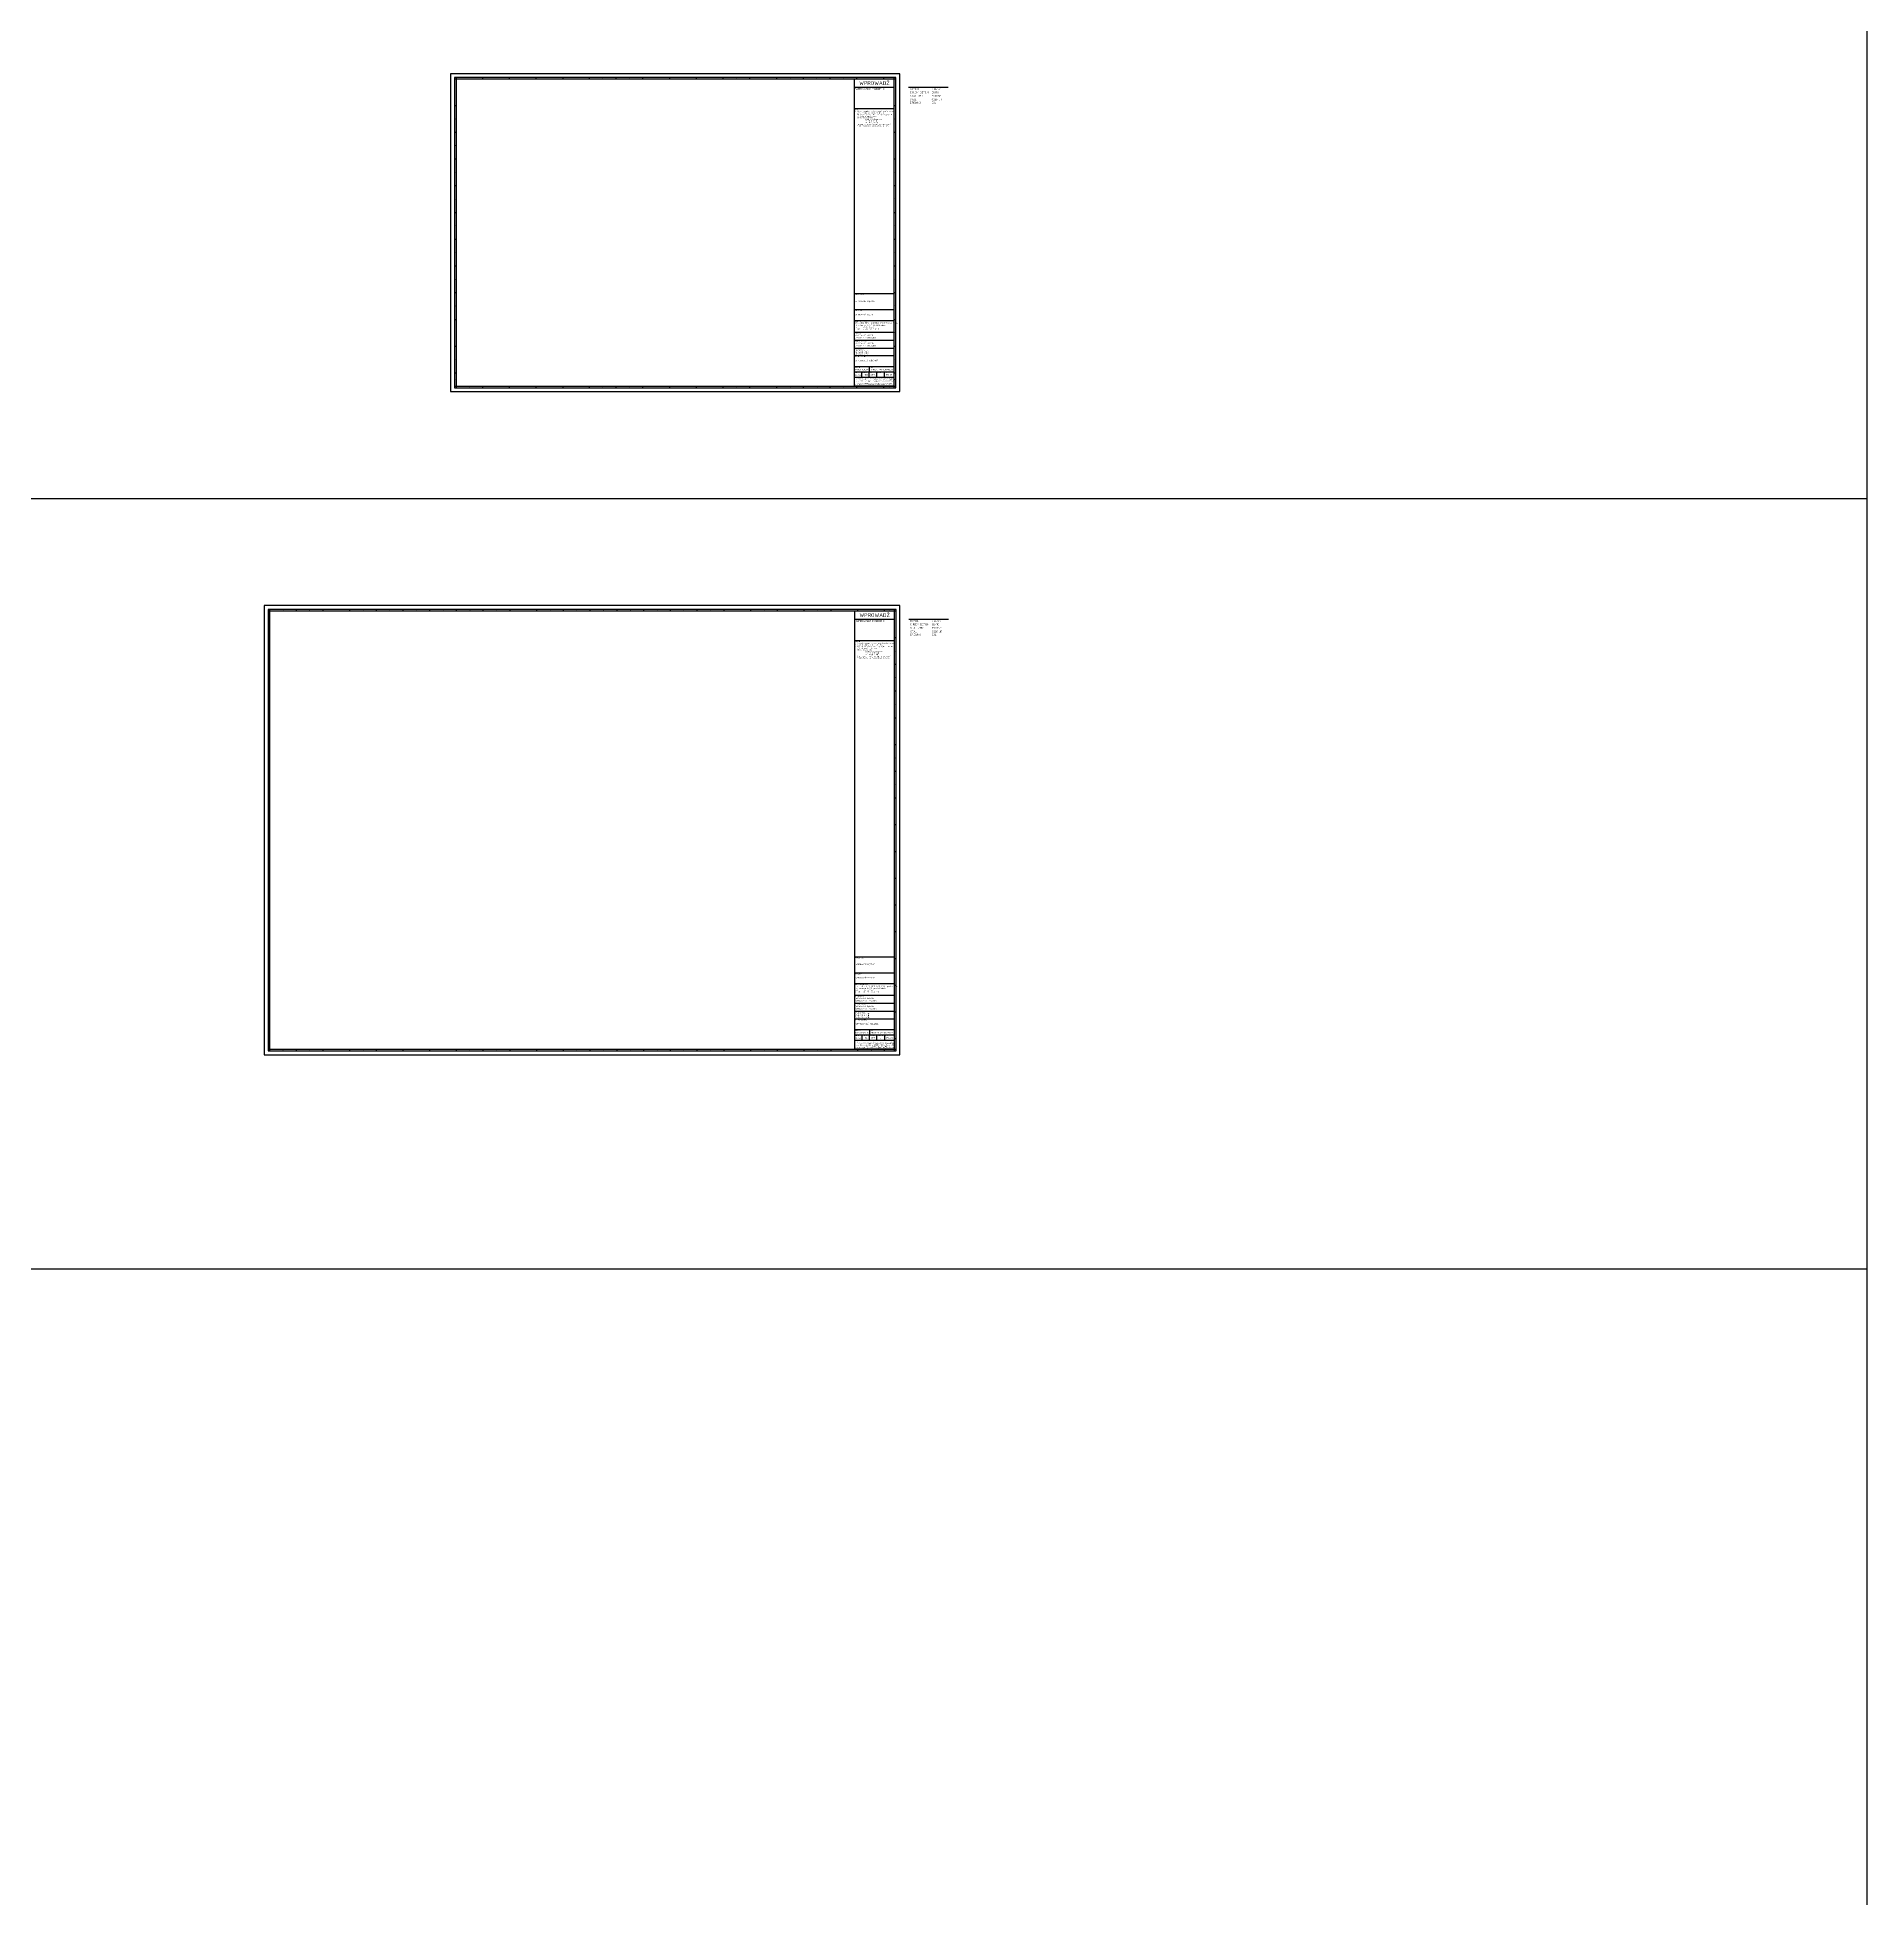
# Paper-space layout 'Layout1' of a CAD drawing. Extents: x 1062 to 21562, y 6 to 13651.
# Drawn here: x 18142 to 21562, y 6829 to 10308 of the extents above; entities that cross this region are included whole.
import ezdxf
from ezdxf.enums import TextEntityAlignment as Align

# ---------------------------------------------------------------- set-up
doc = ezdxf.new("R2010")
doc.units = 0
doc.header["$MEASUREMENT"] = 0
doc.linetypes.add('DASHED', pattern=[19.05, 12.7, -6.35])
for name, color, linetype in [('FS_CIENKA', 4, 'Continuous'), ('FS_PRZERYWANA_NAD', 4, 'DASHED'), ('FS_RAMKA', 7, 'Continuous')]:
    doc.layers.add(name, color=color, linetype=linetype)
doc.styles.add('KB TABELKA', font='isocpeur.ttf', dxfattribs={"height": 9})
doc.styles.add('KB tabelka 21', font='isocpeur.ttf', dxfattribs={"height": 15})

# ---------------------------------------------------------------- blocks, each defined once
blk = doc.blocks.new('-ramka_A1_poziom')
at = {"layer": 'FS_RAMKA', "color": 5}
for p, q in [((4125, 2885), (0, 2885)), ((15, 2900), (15, 0)), ((265, 2885), (265, 2900)), ((515, 2885), (515, 2900)), ((765, 2885), (765, 2900)), ((1015, 2885), (1015, 2900)), ((1262, 2885), (1262, 2900)), ((1512, 2885), (1512, 2900)), ((1762, 2885), (1762, 2900)), ((2012, 2885), (2012, 2900)), ((2262, 2885), (2262, 2900)), ((2512, 2885), (2512, 2900)), ((2762, 2885), (2762, 2900)), ((3012, 2885), (3012, 2900)), ((3262, 2885), (3262, 2900)), ((3512, 2885), (3512, 2900)), ((3762, 2885), (3762, 2900)), ((4012, 2885), (4012, 2900)), ((4110, 0), (4110, 2900)), ((0, 2639), (15, 2639)), ((4110, 2639), (4125, 2639)), ((0, 2389), (15, 2389)), ((4110, 2389), (4125, 2389)), ((0, 2139), (15, 2139)), ((4110, 2139), (4125, 2139)), ((0, 1889), (15, 1889)), ((4110, 1889), (4125, 1889)), ((0, 1639), (15, 1639)), ((4110, 1639), (4125, 1639)), ((0, 1389), (15, 1389)), ((4110, 1389), (4125, 1389)), ((0, 1139), (15, 1139)), ((4110, 1139), (4125, 1139)), ((0, 889), (15, 889)), ((4110, 889), (4125, 889)), ((0, 639), (15, 639)), ((4110, 639), (4125, 639)), ((0, 389), (15, 389)), ((4110, 389), (4125, 389)), ((0, 139), (15, 139)), ((0, 15), (4125, 15)), ((265, 0), (265, 15)), ((515, 0), (515, 15)), ((765, 0), (765, 15)), ((1015, 0), (1015, 15)), ((1262, 0), (1262, 15)), ((1512, 0), (1512, 15)), ((1762, 0), (1762, 15)), ((2012, 0), (2012, 15)), ((2262, 0), (2262, 15)), ((2512, 0), (2512, 15)), ((2762, 0), (2762, 15)), ((3012, 0), (3012, 15)), ((3262, 0), (3262, 15)), ((3512, 0), (3512, 15)), ((3762, 0), (3762, 15)), ((4012, 0), (4012, 15)), ((4110, 139), (4125, 139))]:
    blk.add_line(p, q, dxfattribs=at)
at = {"layer": 'FS_RAMKA'}
blk.add_lwpolyline([(-38, 2935), (-38, -35), (4162, -35), (4162, 2935)], close=True, dxfattribs=at)
at = {"layer": 'FS_RAMKA', "color": 5}
blk.add_lwpolyline([(0, 2900), (0, 0), (4125, 0), (4125, 2900)], close=True, dxfattribs=at)
at = {"layer": 'FS_RAMKA', "color": 5, "style": 'KB tabelka 21'}
for s, p in [('A', (140, 2892)), ('B', (390, 2892)), ('C', (640, 2892)), ('D', (890, 2892)), ('E', (1138, 2892)), ('F', (1388, 2892)), ('G', (1638, 2892)), ('H', (1888, 2892)), ('I', (2138, 2892)), ('J', (2388, 2892)), ('K', (2638, 2892)), ('L', (2888, 2892)), ('M', (3138, 2892)), ('N', (3388, 2892)), ('O', (3638, 2892)), ('P', (3888, 2892)), ('R', (4061, 2892)), ('1', (8, 2764)), ('1', (4118, 2764)), ('2', (8, 2514)), ('2', (4118, 2514)), ('3', (8, 2264)), ('3', (4118, 2264)), ('4', (8, 2014)), ('4', (4118, 2014)), ('5', (8, 1764)), ('5', (4118, 1764)), ('6', (8, 1514)), ('6', (4118, 1514)), ('7', (8, 1264)), ('7', (4118, 1264)), ('8', (8, 1014)), ('8', (4118, 1014)), ('9', (8, 764)), ('9', (4118, 764)), ('10', (8, 514)), ('10', (4118, 514)), ('11', (8, 264)), ('11', (4118, 264)), ('12', (8, 77)), ('A', (140, 8)), ('B', (390, 8)), ('C', (640, 8)), ('D', (890, 8)), ('E', (1138, 8)), ('F', (1388, 8)), ('G', (1638, 8)), ('H', (1888, 8)), ('I', (2138, 8)), ('J', (2388, 8)), ('K', (2638, 8)), ('L', (2888, 8)), ('M', (3138, 8)), ('N', (3388, 8)), ('O', (3638, 8)), ('P', (3888, 8)), ('R', (4061, 8)), ('12', (4118, 77))]:
    blk.add_text(s, height=8, dxfattribs=at).set_placement(p, align=Align.MIDDLE_CENTER)
blk = doc.blocks.new('-ramka_A0_poziom')
at = {"layer": 'FS_RAMKA', "color": 5}
for p, q in [((5870, 4110), (0, 4110)), ((15, 4125), (15, 0)), ((265, 4110), (265, 4125)), ((515, 4110), (515, 4125)), ((765, 4110), (765, 4125)), ((1015, 4110), (1015, 4125)), ((1262, 4110), (1262, 4125)), ((1512, 4110), (1512, 4125)), ((1762, 4110), (1762, 4125)), ((2012, 4110), (2012, 4125)), ((2262, 4110), (2262, 4125)), ((2512, 4110), (2512, 4125)), ((2762, 4110), (2762, 4125)), ((3012, 4110), (3012, 4125)), ((3262, 4110), (3262, 4125)), ((3512, 4110), (3512, 4125)), ((3762, 4110), (3762, 4125)), ((4012, 4110), (4012, 4125)), ((4262, 4110), (4262, 4125)), ((4512, 4110), (4512, 4125)), ((4762, 4110), (4762, 4125)), ((5012, 4110), (5012, 4125)), ((5262, 4110), (5262, 4125)), ((5512, 4110), (5512, 4125)), ((5762, 4110), (5762, 4125)), ((5855, 0), (5855, 4125)), ((0, 3864), (15, 3864)), ((5855, 3864), (5870, 3864)), ((0, 3614), (15, 3614)), ((5855, 3614), (5870, 3614)), ((0, 3364), (15, 3364)), ((5855, 3364), (5870, 3364)), ((0, 3114), (15, 3114)), ((5855, 3114), (5870, 3114)), ((0, 2864), (15, 2864)), ((5855, 2864), (5870, 2864)), ((0, 2614), (15, 2614)), ((5855, 2614), (5870, 2614)), ((0, 2364), (15, 2364)), ((5855, 2364), (5870, 2364)), ((0, 2114), (15, 2114)), ((5855, 2114), (5870, 2114)), ((0, 1864), (15, 1864)), ((5855, 1864), (5870, 1864)), ((0, 1614), (15, 1614)), ((5855, 1614), (5870, 1614)), ((0, 1364), (15, 1364)), ((5855, 1364), (5870, 1364)), ((0, 1114), (15, 1114)), ((5855, 1114), (5870, 1114)), ((0, 864), (15, 864)), ((5855, 864), (5870, 864)), ((0, 614), (15, 614)), ((5855, 614), (5870, 614)), ((0, 364), (15, 364)), ((5855, 364), (5870, 364)), ((0, 114), (15, 114)), ((0, 15), (5870, 15)), ((265, 0), (265, 15)), ((515, 0), (515, 15)), ((765, 0), (765, 15)), ((1015, 0), (1015, 15)), ((1262, 0), (1262, 15)), ((1512, 0), (1512, 15)), ((1762, 0), (1762, 15)), ((2012, 0), (2012, 15)), ((2262, 0), (2262, 15)), ((2512, 0), (2512, 15)), ((2762, 0), (2762, 15)), ((3012, 0), (3012, 15)), ((3262, 0), (3262, 15)), ((3512, 0), (3512, 15)), ((3762, 0), (3762, 15)), ((4012, 0), (4012, 15)), ((4262, 0), (4262, 15)), ((4512, 0), (4512, 15)), ((4762, 0), (4762, 15)), ((5012, 0), (5012, 15)), ((5262, 0), (5262, 15)), ((5512, 0), (5512, 15)), ((5762, 0), (5762, 15)), ((5855, 114), (5870, 114))]:
    blk.add_line(p, q, dxfattribs=at)
at = {"layer": 'FS_RAMKA'}
blk.add_lwpolyline([(-35, -38), (5905, -38), (5905, 4162), (-35, 4162)], close=True, dxfattribs=at)
at = {"layer": 'FS_RAMKA', "color": 5}
blk.add_lwpolyline([(0, 0), (5870, 0), (5870, 4125), (0, 4125)], close=True, dxfattribs=at)
at = {"layer": 'FS_RAMKA', "color": 5, "style": 'KB tabelka 21'}
for s, p in [('A', (140, 4118)), ('B', (390, 4118)), ('C', (640, 4118)), ('D', (890, 4118)), ('E', (1138, 4118)), ('F', (1388, 4118)), ('G', (1638, 4118)), ('H', (1888, 4118)), ('I', (2138, 4118)), ('J', (2388, 4118)), ('K', (2638, 4118)), ('L', (2888, 4118)), ('M', (3138, 4118)), ('N', (3388, 4118)), ('O', (3638, 4118)), ('P', (3888, 4118)), ('Q', (4138, 4118)), ('R', (4388, 4118)), ('S', (4638, 4118)), ('T', (4888, 4118)), ('U', (5138, 4118)), ('V', (5388, 4118)), ('W', (5638, 4118)), ('X', (5809, 4118)), ('1', (8, 3989)), ('1', (5862, 3989)), ('2', (8, 3739)), ('2', (5862, 3739)), ('3', (8, 3489)), ('3', (5862, 3489)), ('4', (8, 3239)), ('4', (5862, 3239)), ('5', (8, 2989)), ('5', (5862, 2989)), ('6', (8, 2739)), ('6', (5862, 2739)), ('7', (8, 2489)), ('7', (5862, 2489)), ('8', (8, 2239)), ('8', (5862, 2239)), ('9', (8, 1989)), ('9', (5862, 1989)), ('10', (8, 1739)), ('10', (5862, 1739)), ('11', (8, 1489)), ('11', (5862, 1489)), ('12', (8, 1239)), ('12', (5862, 1239)), ('13', (8, 989)), ('13', (5862, 989)), ('14', (8, 739)), ('14', (5862, 739)), ('15', (8, 489)), ('15', (5862, 489)), ('16', (8, 239)), ('16', (5862, 239)), ('17', (8, 64)), ('A', (140, 8)), ('B', (390, 8)), ('C', (640, 8)), ('D', (890, 8)), ('E', (1138, 8)), ('F', (1388, 8)), ('G', (1638, 8)), ('H', (1888, 8)), ('I', (2138, 8)), ('J', (2388, 8)), ('K', (2638, 8)), ('L', (2888, 8)), ('M', (3138, 8)), ('N', (3388, 8)), ('O', (3638, 8)), ('P', (3888, 8)), ('Q', (4138, 8)), ('R', (4388, 8)), ('S', (4638, 8)), ('T', (4888, 8)), ('U', (5138, 8)), ('V', (5388, 8)), ('W', (5638, 8)), ('X', (5809, 8)), ('17', (5862, 64))]:
    blk.add_text(s, height=8, dxfattribs=at).set_placement(p, align=Align.MIDDLE_CENTER)
blk = doc.blocks.new('TABELKA A1')
at = {"layer": 'FS_RAMKA', "ltscale": 0.1}
for p, q in [((-74, 0), (-74, 574)), ((0, 574), (-74, 574)), ((-74, 559), (0, 559)), ((0, 0), (0, 574)), ((0, 0), (-74, 0))]:
    blk.add_line(p, q, dxfattribs=at)
at = {"layer": 'FS_RAMKA'}
for p, q in [((-74, 519), (0, 519)), ((-74, 173), (0, 173)), ((-74, 143), (0, 143)), ((-74, 123), (0, 123)), ((-74, 101), (0, 101)), ((-74, 86), (0, 86)), ((-74, 71), (0, 71)), ((-74, 57), (0, 57)), ((-74, 37), (0, 37)), ((-46.8, 37), (-46.8, 27)), ((-74, 27), (0, 27)), ((-60.6, 17), (-60.6, 27)), ((-46.8, 17), (-46.8, 27)), ((-32.8, 17), (-32.8, 27)), ((-18.9, 27), (-18.9, 17))]:
    blk.add_line(p, q, dxfattribs=at)
blk.add_lwpolyline([(-74, 17), (0, 17)], dxfattribs=at)
at = {"layer": 'FS_RAMKA', "style": 'KB TABELKA'}
for s, p in [('UWAGI:', (-73.1, 516.2)), ('INWESTYCJA:', (-73.1, 170.2)), ('INWESTOR:', (-73.1, 140.2)), ('BIURO PROJEKTÓW:', (-73.1, 120.2)), ('PROJEKTANT:', (-73.1, 98.2)), ('SPRAWDZAJĄCY:', (-73.1, 83.2)), ('WSPÓŁPRACA:', (-73.1, 68.2)), ('TYTUŁ RYSUNKU:', (-73.1, 54.2)), ('BRANŻA', (-73.1, 34.2)), ('FAZA', (-45.8, 34.2)), ('DATA', (-73.1, 24.6)), ('SKALA', (-59.7, 24.6)), ('OPRAC.', (-45.1, 24.6)), ('REWIZJA', (-31.9, 24.6)), ('NR RYS.', (-18, 24.6))]:
    blk.add_text(s, height=1.8, dxfattribs=at).set_placement(p)
at = {"layer": 'FS_RAMKA', "color": 1, "style": 'KB TABELKA'}
for s, height, p in [('01.2024', 2.2, (-72.8, 19.6)), ('KONSTRUKCJA', 2.5, (-72.8, 29.7))]:
    blk.add_text(s, height=height, dxfattribs=at).set_placement(p)
at = {"layer": 'FS_RAMKA', "color": 1, "attachment_point": 4, "style": 'KB TABELKA'}
for s, width, insert, char_height in [('WPROWADŹ POZIOM 0', 59.505, (-72.4, 555.5), 3.5), ('WPROWADŹ RĘCZNIE', 46.296, (-72.4, 158.3), 2.5), ('WPROWADŹ RĘCZNIE', 40.962, (-72.5, 133.3), 2.5), ('WPROWADŹ RĘCZNIE', 40.962, (-72.5, 95), 2.4), ('WPROWADŹ NR UPRAWNIEŃ', 40.962, (-72.5, 90.3), 2), ('WPROWADŹ RĘCZNIE', 40.962, (-72.5, 80), 2.4), ('WPROWADŹ NR UPRAWNIEŃ', 40.962, (-72.5, 75.3), 2), ('WPROWADŹ RĘCZNIE', 40.962, (-72.5, 65.9), 1.8), ('WPROWADŹ RĘCZNIE', 40.962, (-72.5, 62.9), 1.8), ('WPROWADŹ RĘCZNIE', 40.962, (-72.5, 59.9), 1.8), ('PROJEKT WYKONAWCZY', 40.962, (-44.5, 30.9), 2.5)]:
    blk.add_mtext_dynamic_manual_height_columns(s, width=width, gutter_width=45, heights=[0], dxfattribs=dict(at, insert=insert, char_height=char_height))
at = {"layer": 'FS_RAMKA', "style": 'KB TABELKA'}
for s, width, heights, insert, char_height, attachment_point in [('WPROWADŹ', 74, [15.2], (-37, 566.5), 7, 5), ('{\\C1;tel:^I^I+48 12 4310449 ^Je-mail: ^Iwieslaw.bereza@oepk.pl}', 63.673, [0], (-72.5, 111.1), 1.8, 1), ('{\\C1;FS - PROJEKTY KONSTRUKCYJNE Spółka z o.o.\\Pul. Łokietka 8C/70 30-010 Kraków}', 75.251, [0], (-72.3, 119.1), 2.4, 1)]:
    blk.add_mtext_dynamic_manual_height_columns(s, width=width, gutter_width=45, heights=heights, dxfattribs=dict(at, insert=insert, char_height=char_height, attachment_point=attachment_point))
at = {"layer": 'FS_RAMKA', "insert": (-73.5, 14.2), "char_height": 1.55, "width": 72.955, "attachment_point": 1, "style": 'KB TABELKA'}
blk.add_mtext('\\pi3.3955;Przedmiotowy projekt jest chroniony prawem autorskim zgodnie \\P\\pi5.1731;z ustawą z dnia 4 luty 1994 roku. Powielanie, zwielekrotnienie \\P\\pi2.5331;egzemplarzy, odsprzedaż lub jakiekolwiek inne wprowadzenie do \\P\\pi4.4714;obrotu, udostępnianie osobom trzecim, a także opracowanie \\P\\pi0.71492;w formie projektu wykonawczego bez zgody autora jest wzbronione.', dxfattribs=at)
blk = doc.blocks.new('TABELKA A0')
at = {"layer": 'FS_RAMKA', "ltscale": 0.1}
for p, q in [((-77, 3), (-77, 822)), ((-3, 822), (-77, 822)), ((-77, 807), (-3, 807)), ((-3, 3), (-3, 822)), ((-3, 3), (-77, 3))]:
    blk.add_line(p, q, dxfattribs=at)
at = {"layer": 'FS_RAMKA'}
for p, q in [((-77, 767), (-3, 767)), ((-77, 176), (-3, 176)), ((-77, 146), (-3, 146)), ((-77, 126), (-3, 126)), ((-77, 104), (-3, 104)), ((-77, 89), (-3, 89)), ((-77, 74), (-3, 74)), ((-77, 60), (-3, 60)), ((-77, 40), (-3, 40)), ((-49.8, 40), (-49.8, 30)), ((-77, 30), (-3, 30)), ((-63.6, 20), (-63.6, 30)), ((-49.8, 20), (-49.8, 30)), ((-35.8, 20), (-35.8, 30)), ((-21.9, 30), (-21.9, 20))]:
    blk.add_line(p, q, dxfattribs=at)
blk.add_lwpolyline([(-77, 20), (-3, 20)], dxfattribs=at)
at = {"layer": 'FS_RAMKA', "style": 'KB TABELKA'}
for s, p in [('UWAGI:', (-76.1, 764.2)), ('INWESTYCJA:', (-76.1, 173.2)), ('INWESTOR:', (-76.1, 143.2)), ('BIURO PROJEKTÓW:', (-76.1, 123.2)), ('PROJEKTANT:', (-76.1, 101.2)), ('SPRAWDZAJĄCY:', (-76.1, 86.2)), ('WSPÓŁPRACA:', (-76.1, 71.2)), ('TYTUŁ RYSUNKU:', (-76.1, 57.2)), ('BRANŻA', (-76.1, 37.2)), ('FAZA', (-48.8, 37.2)), ('DATA', (-76.1, 27.6)), ('SKALA', (-62.7, 27.6)), ('OPRAC.', (-48.1, 27.6)), ('REWIZJA', (-34.9, 27.6)), ('NR RYS.', (-21, 27.6))]:
    blk.add_text(s, height=1.8, dxfattribs=at).set_placement(p)
at = {"layer": 'FS_RAMKA', "color": 1, "style": 'KB TABELKA'}
for s, height, p in [('KONSTRUKCJA', 2.5, (-75.8, 32.7)), ('01.2024', 2.2, (-75.8, 22.6))]:
    blk.add_text(s, height=height, dxfattribs=at).set_placement(p)
at = {"layer": 'FS_RAMKA', "color": 1, "attachment_point": 4, "style": 'KB TABELKA'}
for s, width, insert, char_height in [('WPROWADŹ POZIOM 0', 59.505, (-75.4, 803.5), 3.5), ('WPROWADŹ RĘCZNIE', 46.296, (-75.4, 161.3), 2.5), ('WPROWADŹ RĘCZNIE', 40.962, (-75.5, 136.3), 2.5), ('WPROWADŹ RĘCZNIE', 40.962, (-75.5, 68.9), 1.8), ('WPROWADŹ RĘCZNIE', 40.962, (-75.5, 98), 2.4), ('WPROWADŹ NR UPRAWNIEŃ', 40.962, (-75.5, 93.3), 2), ('WPROWADŹ RĘCZNIE', 40.962, (-75.5, 83), 2.4), ('WPROWADŹ NR UPRAWNIEŃ', 40.962, (-75.5, 78.3), 2), ('WPROWADŹ RĘCZNIE', 40.962, (-75.5, 65.9), 1.8), ('WPROWADŹ RĘCZNIE', 40.962, (-75.5, 62.9), 1.8), ('PROJEKT WYKONAWCZY', 40.962, (-47.5, 33.9), 2.5)]:
    blk.add_mtext_dynamic_manual_height_columns(s, width=width, gutter_width=45, heights=[0], dxfattribs=dict(at, insert=insert, char_height=char_height))
at = {"layer": 'FS_RAMKA', "style": 'KB TABELKA'}
for s, width, heights, insert, char_height, attachment_point in [('WPROWADŹ', 74, [15.2], (-40, 814.5), 7, 5), ('{\\C1;tel:^I^I+48 12 4310449 ^Je-mail: ^Iwieslaw.bereza@oepk.pl}', 63.673, [0], (-75.5, 114.1), 1.8, 1), ('{\\C1;FS - PROJEKTY KONSTRUKCYJNE Spółka z o.o.\\Pul. Łokietka 8C/70 30-010 Kraków}', 75.251, [0], (-75.3, 122.1), 2.4, 1)]:
    blk.add_mtext_dynamic_manual_height_columns(s, width=width, gutter_width=45, heights=heights, dxfattribs=dict(at, insert=insert, char_height=char_height, attachment_point=attachment_point))
at = {"layer": 'FS_RAMKA', "insert": (-76.5, 17.2), "char_height": 1.55, "width": 72.955, "attachment_point": 1, "style": 'KB TABELKA'}
blk.add_mtext('\\pi3.3955;Przedmiotowy projekt jest chroniony prawem autorskim zgodnie \\P\\pi5.1731;z ustawą z dnia 4 luty 1994 roku. Powielanie, zwielekrotnienie \\P\\pi2.5331;egzemplarzy, odsprzedaż lub jakiekolwiek inne wprowadzenie do \\P\\pi4.4714;obrotu, udostępnianie osobom trzecim, a także opracowanie \\P\\pi0.71492;w formie projektu wykonawczego bez zgody autora jest wzbronione.', dxfattribs=at)

psp = doc.layouts.get("Layout1")

# ---------------------------------------------------------------- linework, layer by layer
at = {"layer": 'FS_CIENKA'}
psp.add_line((1062.4, 9446.2), (21562.4, 9446.2), dxfattribs=at)
at = {"layer": 'FS_RAMKA', "ltscale": 0.1}
for p, q in [((19771.1, 10215.2), (19845.1, 10215.2)), ((19771.6, 9220.7), (19845.6, 9220.7))]:
    psp.add_line(p, q, dxfattribs=at)
at = {"layer": 'FS_RAMKA'}
for points in [[(21562.4, 13651.3), (21562.4, 6.2)], [(1062.4, 8006.2), (21562.4, 8006.2)]]:
    psp.add_lwpolyline(points, dxfattribs=at)

# ---------------------------------------------------------------- block references
at = {"layer": 'FS_PRZERYWANA_NAD'}
for name, p in [('TABELKA A1', (19744.4, 9656.2)), ('TABELKA A0', (19747.9, 8413.7))]:
    psp.add_blockref(name, p, dxfattribs=at)
at = {"layer": 'FS_RAMKA', "xscale": 0.2, "yscale": 0.2, "zscale": 0.2}
for name, p in [('-ramka_A1_poziom', (18922.4, 9653.2)), ('-ramka_A0_poziom', (18573.9, 8413.7))]:
    psp.add_blockref(name, p, dxfattribs=at)

# ---------------------------------------------------------------- texts
at = {"layer": 'FS_RAMKA', "color": 1, "ltscale": 3, "style": 'KB TABELKA'}
for s, p in [('STAL ZBR.', (19773.8, 10197.1)), ('BETON', (19773.8, 10209.8)), ('CHUDY BETON', (19773.7, 10203.6)), ('C30/37', (19814.4, 10209.6)), ('C8/10', (19814.4, 10203.6)), ('B500SP', (19814.4, 10197.1)), ('STAL', (19773.8, 10190.1)), ('DREWNO ', (19773.7, 10184.3)), ('S235 JR', (19814.4, 10190.1)), ('C24', (19814.4, 10184.3)), ('STAL ZBR.', (19774.3, 9202.6)), ('STAL', (19774.3, 9195.6)), ('BETON', (19774.3, 9215.3)), ('CHUDY BETON', (19774.2, 9209.1)), ('DREWNO ', (19774.2, 9189.8)), ('S235 JR', (19814.9, 9195.6)), ('C30/37', (19814.9, 9215.1)), ('C8/10', (19814.9, 9209.1)), ('B500SP', (19814.9, 9202.6)), ('C24', (19814.9, 9189.8))]:
    psp.add_text(s, height=3.5, rotation=360, dxfattribs=at).set_placement(p)
at = {"layer": 'FS_RAMKA', "color": 1, "char_height": 1.8, "width": 73.008, "attachment_point": 1, "style": 'KB TABELKA'}
for insert in [(19671.4, 10170.9), (19671.9, 9176.4)]:
    psp.add_mtext('\\pi-3.6,l3.6,t3.6,18;1.^IWszystkie wymiary i wielkości zweryfikować na budowie.\\P2.^IWszystkie zmiany uzgodnić z Projektantem.\\P3.^IRysunek należy czytać wraz ze specyfikacją, rysunkami \\P\\pi0,t18;architektonicznymi i branżowymi.\\P\\pi-3.6,t3.6,18;4.^IHierarchia dokumentacji:\\P\\pi0,l18,tz;1)Projekt architektoniczny,\\P2)Projekt konstrukcji,\\P3)Projekty instalacji.\\P\\pi-3.6,l3.6,t3.6,18;5.^IFundamenty oraz część podziemną należy wykonać \\P\\pi0,t18;w technologii betonu wodoszczelnego np. TBW...', dxfattribs=dict(at, insert=insert))
at = {"layer": 'FS_RAMKA', "color": 1, "char_height": 3, "style": 'KB TABELKA'}
for s, width, heights, insert, attachment_point in [('WPROWADŹ RĘCZNIE', 49.275, [0], (19671.7, 9703.5), 4), ('1:100', 13.933, [5.64], (19690.9, 9677.3), 5), ('OPR.', 13.933, [5.64], (19704.6, 9677.3), 5), ('-', 13.933, [5.64], (19718.6, 9677.3), 5), ('FS-01', 18.461, [5.64], (19735.2, 9677.3), 5), ('WPROWADŹ RĘCZNIE', 49.275, [0], (19672.2, 8464), 4), ('1:100', 13.933, [5.64], (19691.4, 8437.8), 5), ('OPR.', 13.933, [5.64], (19705.1, 8437.8), 5), ('-', 13.933, [5.64], (19719.1, 8437.8), 5), ('FS-01', 18.461, [5.64], (19735.7, 8437.8), 5)]:
    psp.add_mtext_dynamic_manual_height_columns(s, width=width, gutter_width=45, heights=heights, dxfattribs=dict(at, insert=insert, attachment_point=attachment_point))

doc.saveas('drawing.dxf')
